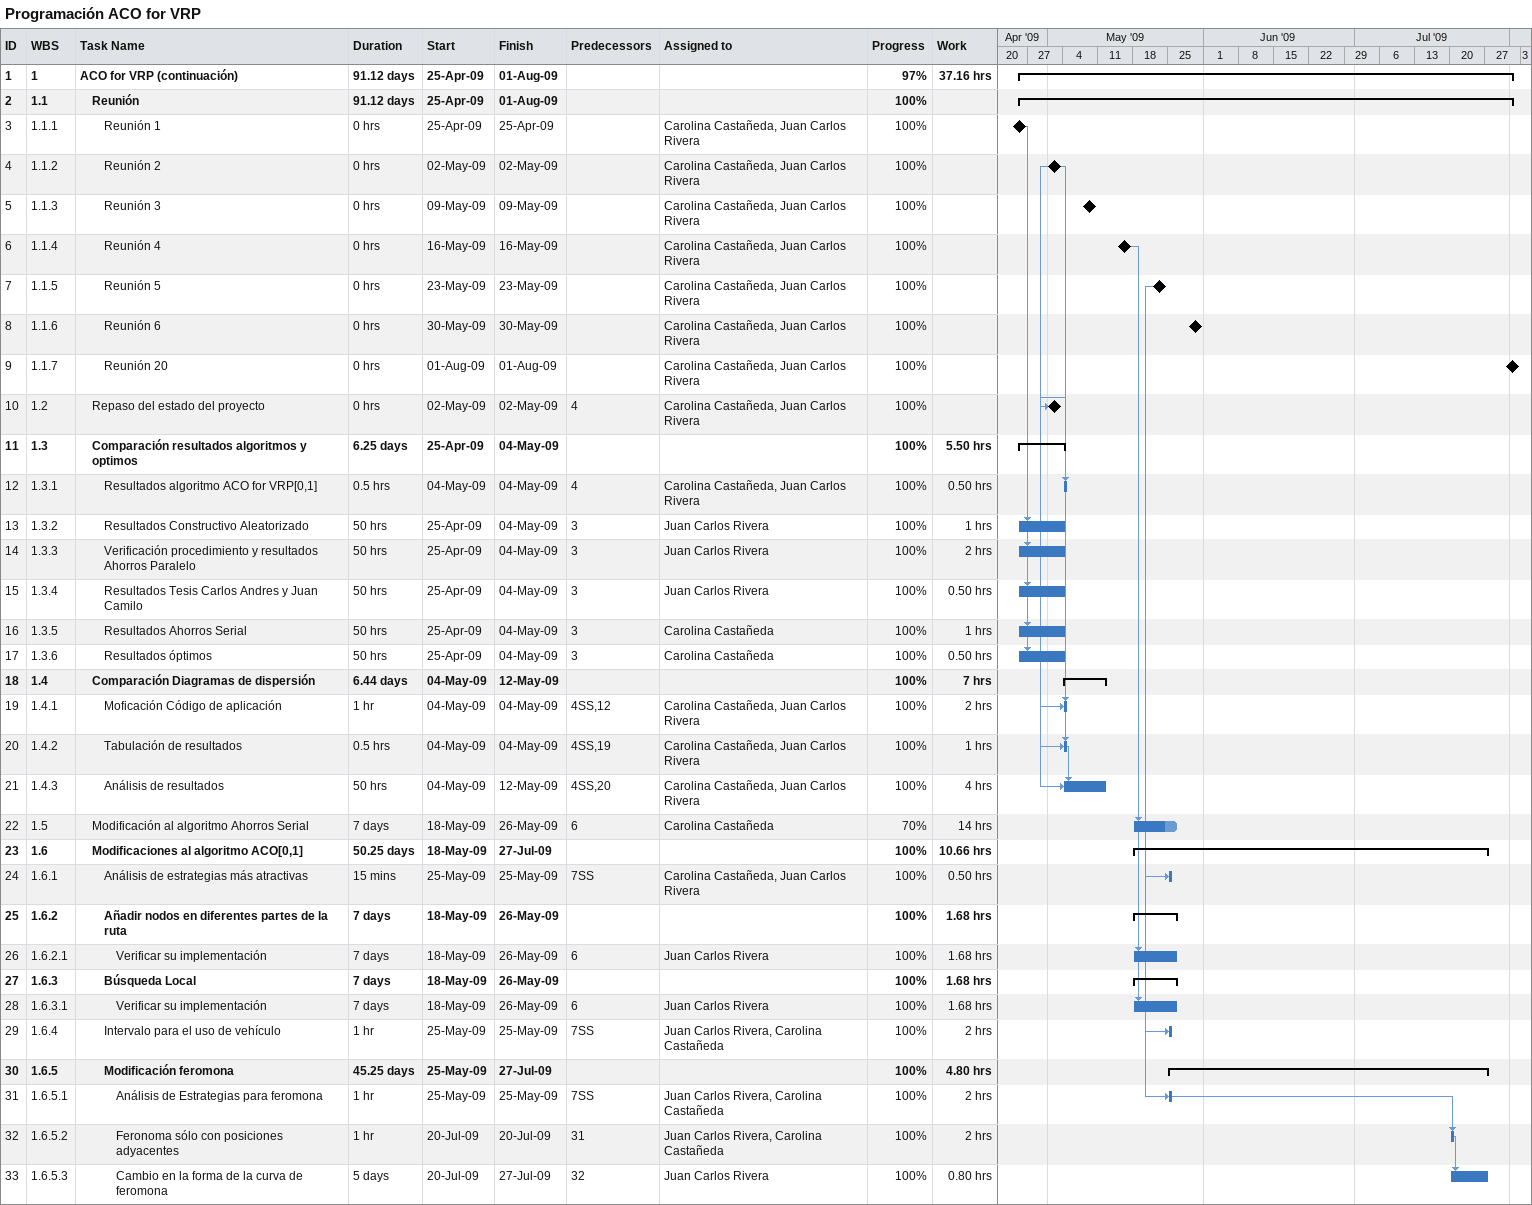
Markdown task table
Programación ACO for VRP

| ID | WBS | Task | Duration | Start | Finish | Predecessors | Resources | % complete | Work (h) |
|---|---|---|---|---|---|---|---|---|---|
| 1 | 1 | **ACO for VRP (continuación)** | 91.12d | 2009-04-25 | 2009-08-01 |  |  | 97 | 37.16 |
| 2 | 1.1 | **Reunión** | 91.12d | 2009-04-25 | 2009-08-01 |  |  | 100 |  |
| 3 | 1.1.1 | Reunión 1 | 0h | 2009-04-25 | 2009-04-25 |  | Carolina Castañeda, Juan Carlos Rivera | 100 |  |
| 4 | 1.1.2 | Reunión 2 | 0h | 2009-05-02 | 2009-05-02 |  | Carolina Castañeda, Juan Carlos Rivera | 100 |  |
| 5 | 1.1.3 | Reunión 3 | 0h | 2009-05-09 | 2009-05-09 |  | Carolina Castañeda, Juan Carlos Rivera | 100 |  |
| 6 | 1.1.4 | Reunión 4 | 0h | 2009-05-16 | 2009-05-16 |  | Carolina Castañeda, Juan Carlos Rivera | 100 |  |
| 7 | 1.1.5 | Reunión 5 | 0h | 2009-05-23 | 2009-05-23 |  | Carolina Castañeda, Juan Carlos Rivera | 100 |  |
| 8 | 1.1.6 | Reunión 6 | 0h | 2009-05-30 | 2009-05-30 |  | Carolina Castañeda, Juan Carlos Rivera | 100 |  |
| 9 | 1.1.7 | Reunión 20 | 0h | 2009-08-01 | 2009-08-01 |  | Carolina Castañeda, Juan Carlos Rivera | 100 |  |
| 10 | 1.2 | Repaso del estado del proyecto | 0h | 2009-05-02 | 2009-05-02 | 4 | Carolina Castañeda, Juan Carlos Rivera | 100 |  |
| 11 | 1.3 | **Comparación resultados algoritmos y optimos** | 6.25d | 2009-04-25 | 2009-05-04 |  |  | 100 | 5.50 |
| 12 | 1.3.1 | Resultados algoritmo ACO for VRP[0,1] | 0.5h | 2009-05-04 | 2009-05-04 | 4 | Carolina Castañeda, Juan Carlos Rivera | 100 | 0.50 |
| 13 | 1.3.2 | Resultados Constructivo Aleatorizado | 50h | 2009-04-25 | 2009-05-04 | 3 | Juan Carlos Rivera | 100 | 1 |
| 14 | 1.3.3 | Verificación procedimiento y resultados Ahorros Paralelo | 50h | 2009-04-25 | 2009-05-04 | 3 | Juan Carlos Rivera | 100 | 2 |
| 15 | 1.3.4 | Resultados Tesis Carlos Andres y Juan Camilo | 50h | 2009-04-25 | 2009-05-04 | 3 | Juan Carlos Rivera | 100 | 0.50 |
| 16 | 1.3.5 | Resultados Ahorros Serial | 50h | 2009-04-25 | 2009-05-04 | 3 | Carolina Castañeda | 100 | 1 |
| 17 | 1.3.6 | Resultados óptimos | 50h | 2009-04-25 | 2009-05-04 | 3 | Carolina Castañeda | 100 | 0.50 |
| 18 | 1.4 | **Comparación Diagramas de dispersión** | 6.44d | 2009-05-04 | 2009-05-12 |  |  | 100 | 7 |
| 19 | 1.4.1 | Moficación Código de aplicación | 1h | 2009-05-04 | 2009-05-04 | 4SS, 12 | Carolina Castañeda, Juan Carlos Rivera | 100 | 2 |
| 20 | 1.4.2 | Tabulación de resultados | 0.5h | 2009-05-04 | 2009-05-04 | 4SS, 19 | Carolina Castañeda, Juan Carlos Rivera | 100 | 1 |
| 21 | 1.4.3 | Análisis de resultados | 50h | 2009-05-04 | 2009-05-12 | 4SS, 20 | Carolina Castañeda, Juan Carlos Rivera | 100 | 4 |
| 22 | 1.5 | Modificación al algoritmo Ahorros Serial | 7d | 2009-05-18 | 2009-05-26 | 6 | Carolina Castañeda | 70 | 14 |
| 23 | 1.6 | **Modificaciones al algoritmo ACO[0,1]** | 50.25d | 2009-05-18 | 2009-07-27 |  |  | 100 | 10.66 |
| 24 | 1.6.1 | Análisis de estrategias más atractivas | 15min | 2009-05-25 | 2009-05-25 | 7SS | Carolina Castañeda, Juan Carlos Rivera | 100 | 0.50 |
| 25 | 1.6.2 | **Añadir nodos en diferentes partes de la ruta** | 7d | 2009-05-18 | 2009-05-26 |  |  | 100 | 1.68 |
| 26 | 1.6.2.1 | Verificar su implementación | 7d | 2009-05-18 | 2009-05-26 | 6 | Juan Carlos Rivera | 100 | 1.68 |
| 27 | 1.6.3 | **Búsqueda Local** | 7d | 2009-05-18 | 2009-05-26 |  |  | 100 | 1.68 |
| 28 | 1.6.3.1 | Verificar su implementación | 7d | 2009-05-18 | 2009-05-26 | 6 | Juan Carlos Rivera | 100 | 1.68 |
| 29 | 1.6.4 | Intervalo para el uso de vehículo | 1h | 2009-05-25 | 2009-05-25 | 7SS | Juan Carlos Rivera, Carolina Castañeda | 100 | 2 |
| 30 | 1.6.5 | **Modificación feromona** | 45.25d | 2009-05-25 | 2009-07-27 |  |  | 100 | 4.80 |
| 31 | 1.6.5.1 | Análisis de Estrategias para feromona | 1h | 2009-05-25 | 2009-05-25 | 7SS | Juan Carlos Rivera, Carolina Castañeda | 100 | 2 |
| 32 | 1.6.5.2 | Feronoma sólo con posiciones adyacentes | 1h | 2009-07-20 | 2009-07-20 | 31 | Juan Carlos Rivera, Carolina Castañeda | 100 | 2 |
| 33 | 1.6.5.3 | Cambio en la forma de la curva de feromona | 5d | 2009-07-20 | 2009-07-27 | 32 | Juan Carlos Rivera | 100 | 0.80 |
